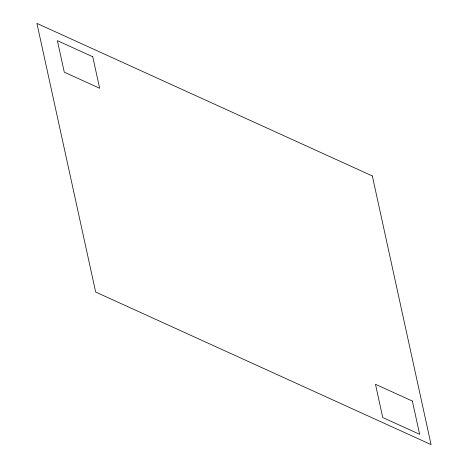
<?xml version="1.0" encoding="UTF-8"?>
<svg xmlns="http://www.w3.org/2000/svg" width="468" height="468" viewBox="0 0 468 468"><rect width="100%" height="100%" fill="white"/><g stroke="black" fill="none" stroke-linecap="round" stroke-linejoin="round"><path stroke-width="0.7" d="M372.335 175.95L36.919 23.4L95.665 292.05L431.081 444.6L372.335 175.95M92.752 56.751L57.394 40.669L64.286 72.183L99.643 88.259L92.752 56.751M412.372 401.064L375.482 384.286L382.748 417.532L419.644 434.31L412.372 401.064"/></g></svg>
